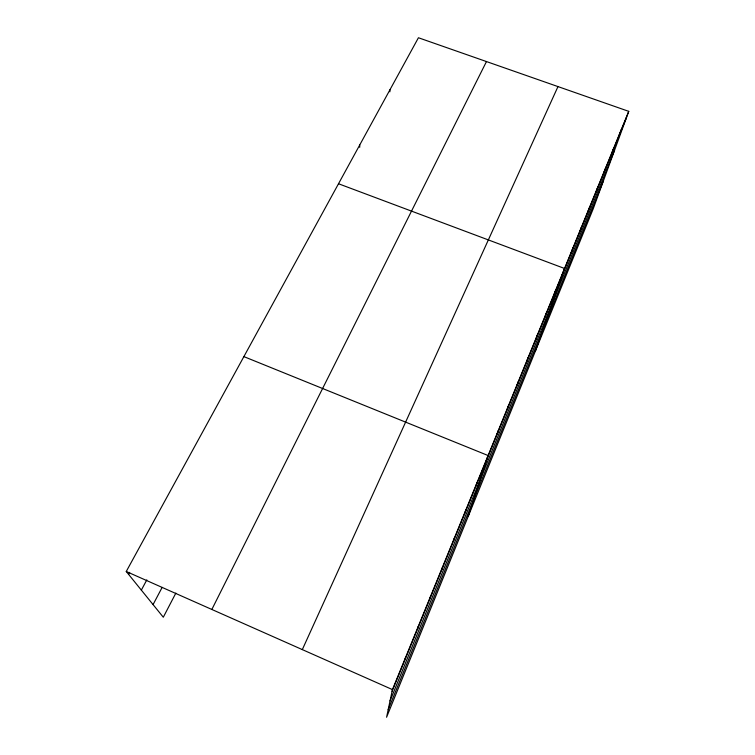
<?xml version="1.0" encoding="UTF-8"?>
<svg xmlns="http://www.w3.org/2000/svg" width="755" height="755" viewBox="0 0 755 755"><rect width="100%" height="100%" fill="white"/><g stroke="black" fill="none" stroke-linecap="round" stroke-linejoin="round"><path stroke-width="1.13" d="M359.72 147.329L359.72 144.988M389.873 91.799L389.957 89.76M628.745 111.353L392.44 689.589L386.579 717.25L593.213 208.814L628.745 111.353L418.43 37.75L126.255 571.488L163.297 617.222L175.858 593.09M405.02 659.644L405.52 657.577M417.628 628.773L418.251 626.423M429.916 598.706L430.652 596.072M441.883 569.402L442.732 566.514M453.547 540.844L454.51 537.711M464.929 512.994L465.986 509.625M476.027 485.833L477.179 482.237M468.185 516.448L488.089 455.529L243.874 356.615M497.111 434.21L498.432 430.218M507.134 409.672L508.54 405.501M516.93 385.701L518.402 381.35M526.499 362.258L528.047 357.747M535.861 339.344L537.475 334.673M545.016 316.93L546.695 312.117M553.972 295.016L555.718 290.052M535.38 351.132L564.532 268.469L338.504 183.748M571.318 252.576L573.168 247.357M579.708 232.021L581.614 226.679M587.928 211.9L589.881 206.445M595.978 192.204L597.979 186.636M603.858 172.895L605.906 167.232M611.588 153.992L613.673 148.225M619.157 135.456L621.29 129.605M392.072 691.335L626.574 117.299M390.042 700.895L614.57 150.226M388.193 709.643L603.273 181.219M302.321 649.602L557.973 86.589M211.844 609.464L486.475 61.561M153.067 604.595L162.146 587.399M141.345 590.108L146.829 579.878M128.586 574.366L129.681 572.365M126.255 571.488L392.44 689.589"/></g></svg>
